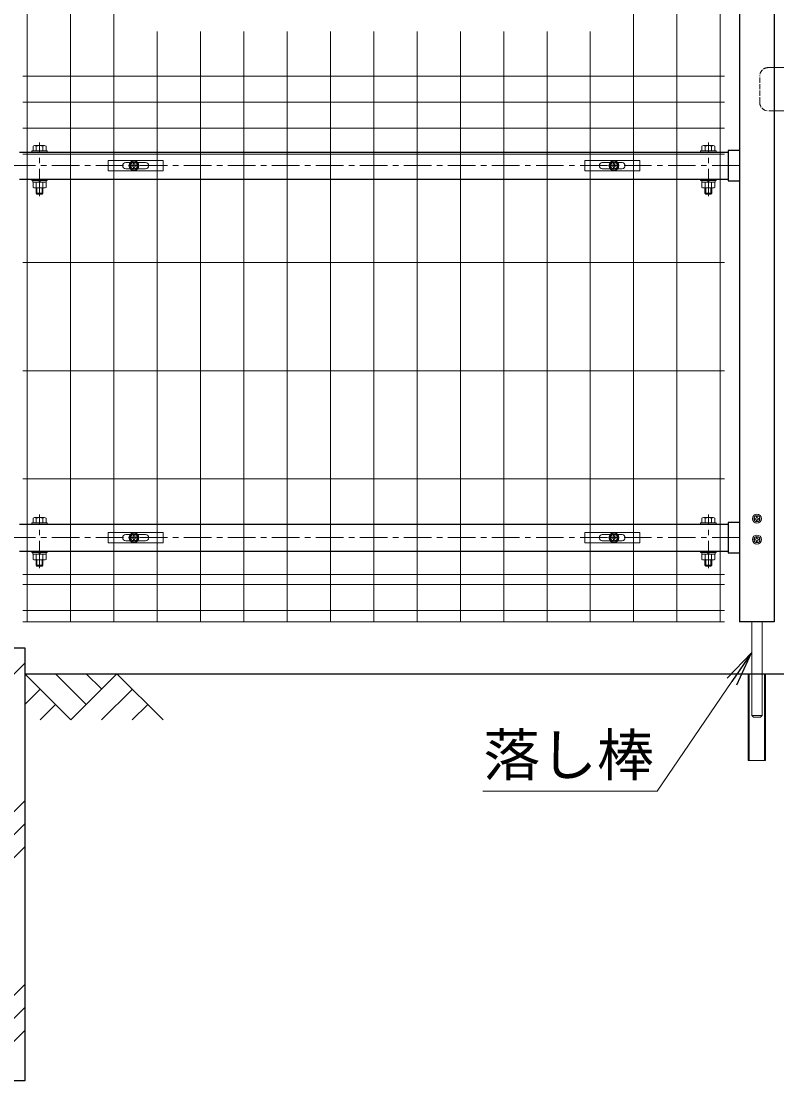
# Model space of a CAD drawing. Units: millimetres, scale not verified. Extents: x -4200 to 4200, y -2970 to 2970.
# Drawn here: x 317 to 1189, y -772 to 451 of the extents above; entities that cross this region are included whole.
import ezdxf
from ezdxf.enums import TextEntityAlignment as Align

# ---------------------------------------------------------------- set-up
doc = ezdxf.new("R2010")
doc.units = ezdxf.units.MM
doc.header["$LTSCALE"] = 10
doc.linetypes.add('DASHED', pattern=[7.5, 6, -1.5])
doc.linetypes.add('USER1', pattern=[50.8, 31.75, -6.35, 6.35, -6.35])
for name, color, linetype, lineweight in [('0-0_D-BGD', 7, 'Continuous', 25), ('0-1_D-BMK', 2, 'USER1', 13), ('0-2_D-STR1', 1, 'Continuous', 25), ('0-3_D-STR4', 7, 'Continuous', 25), ('0-4_D-STR3', 3, 'Continuous', 13), ('0-5_D-STR-DIM', 7, 'Continuous', 13), ('0-7_Defpoints', 6, 'Continuous', 25), ('0-8_D-STR-TXT', 7, 'Continuous', 13), ('0-9_D-DCR-HCH', 7, 'Continuous', 13), ('0-C_D-STR2', 7, 'Continuous', 13)]:
    doc.layers.add(name, color=color, linetype=linetype, lineweight=lineweight)
doc.layers.add('0-6_0', color=7, linetype='Continuous')
doc.styles.add('ＭＳ ゴシック', font='')
doc.styles.get('ＭＳ ゴシック').set_extended_font_data('MS Gothic')

# ---------------------------------------------------------------- blocks, each defined once
blk = doc.blocks.new('U8')
at = {"layer": '0-1_D-BMK'}
for p, q in [((862.3, 5214), (862.3, 5834.9)), ((8582.3, 5214), (8582.3, 5834.9)), ((8942.3, 5567.5), (502.3, 5567.5)), ((862.3, 918.5), (862.3, 1539.4)), ((8582.3, 918.5), (8582.3, 1539.4)), ((8942.3, 1272), (502.3, 1272))]:
    blk.add_line(p, q, dxfattribs=at)
at = {"layer": '0-2_D-STR1'}
for p, q in [((8942.3, 9670), (8942.3, 300)), ((9342.3, 9510), (9342.3, 300)), ((632.3, 5722.5), (8812.3, 5722.5)), ((8812.3, 5742), (8812.3, 5393)), ((8942.3, 5742), (8812.3, 5742)), ((632.3, 5412.5), (8812.3, 5412.5)), ((8812.3, 5393), (8942.3, 5393)), ((632.3, 1427), (8812.3, 1427)), ((8942.3, 1446.5), (8812.3, 1446.5)), ((632.3, 1117), (8812.3, 1117)), ((9342.3, 300), (8942.3, 300))]:
    blk.add_line(p, q, dxfattribs=at)
blk.add_lwpolyline([(8812.3, 1446.5), (8812.3, 1097.5), (8942.3, 1097.5)], dxfattribs=at)
at = {"layer": '0-4_D-STR3'}
for p, q in [((787.3, 5738.5), (787.3, 5793)), ((918.6, 5798.5), (806.1, 5798.5)), ((824.8, 5738.5), (824.8, 5793)), ((899.8, 5738.5), (899.8, 5793)), ((937.3, 5738.5), (937.3, 5793)), ((8507.3, 5738.5), (8507.3, 5793)), ((8526, 5798.5), (8638.5, 5798.5)), ((8544.8, 5738.5), (8544.8, 5793)), ((8619.8, 5738.5), (8619.8, 5793)), ((8657.3, 5738.5), (8657.3, 5793)), ((772.3, 5738.5), (772.3, 5722.5)), ((772.3, 5738.5), (952.3, 5738.5)), ((772.3, 5722.5), (952.3, 5722.5)), ((937.3, 5738.5), (787.3, 5738.5)), ((952.3, 5738.5), (952.3, 5722.5)), ((8492.3, 5738.5), (8492.3, 5722.5)), ((8672.3, 5738.5), (8492.3, 5738.5)), ((8672.3, 5722.5), (8492.3, 5722.5)), ((8507.3, 5738.5), (8657.3, 5738.5)), ((8672.3, 5738.5), (8672.3, 5722.5)), ((772.3, 5412.5), (772.3, 5396.5)), ((772.3, 5412.5), (952.3, 5412.5)), ((772.3, 5396.5), (952.3, 5396.5)), ((866.1, 5376.5), (854.5, 5396.5)), ((873, 5376.5), (861.4, 5396.5)), ((952.3, 5412.5), (952.3, 5396.5)), ((8492.3, 5412.5), (8492.3, 5396.5)), ((8672.3, 5412.5), (8492.3, 5412.5)), ((8672.3, 5396.5), (8492.3, 5396.5)), ((8571.6, 5376.5), (8583.1, 5396.5)), ((8578.5, 5376.5), (8590.1, 5396.5)), ((8672.3, 5412.5), (8672.3, 5396.5)), ((787.3, 5376.5), (787.3, 5317)), ((806.1, 5311.5), (918.6, 5311.5)), ((822.3, 5248.5), (822.3, 5311.5)), ((824.8, 5376.5), (824.8, 5317)), ((832.3, 5238.5), (832.3, 5311.5)), ((892.3, 5238.5), (892.3, 5311.5)), ((899.8, 5376.5), (899.8, 5317)), ((902.3, 5248.5), (902.3, 5311.5)), ((937.3, 5376.5), (937.3, 5317)), ((8507.3, 5376.5), (8507.3, 5317)), ((8638.5, 5311.5), (8526, 5311.5)), ((8542.3, 5248.5), (8542.3, 5311.5)), ((8544.8, 5376.5), (8544.8, 5317)), ((8552.3, 5238.5), (8552.3, 5311.5)), ((8612.3, 5238.5), (8612.3, 5311.5)), ((8619.8, 5376.5), (8619.8, 5317)), ((8622.3, 5248.5), (8622.3, 5311.5)), ((8657.3, 5376.5), (8657.3, 5317)), ((822.3, 5248.5), (832.3, 5238.5)), ((822.3, 5248.5), (902.3, 5248.5)), ((892.3, 5238.5), (832.3, 5238.5)), ((892.3, 5238.5), (902.3, 5248.5)), ((8552.3, 5238.5), (8542.3, 5248.5)), ((8622.3, 5248.5), (8542.3, 5248.5)), ((8552.3, 5238.5), (8612.3, 5238.5)), ((8622.3, 5248.5), (8612.3, 5238.5)), ((787.3, 1443), (787.3, 1497.5)), ((918.6, 1503), (806.1, 1503)), ((824.8, 1443), (824.8, 1497.5)), ((899.8, 1443), (899.8, 1497.5)), ((937.3, 1443), (937.3, 1497.5)), ((8507.3, 1443), (8507.3, 1497.5)), ((8526, 1503), (8638.5, 1503)), ((8544.8, 1443), (8544.8, 1497.5)), ((8619.8, 1443), (8619.8, 1497.5)), ((8657.3, 1443), (8657.3, 1497.5)), ((9123.8, 1485.8), (9110.8, 1486.1)), ((9138.4, 1521.5), (9138.1, 1508.5)), ((9138.4, 1458.5), (9138.1, 1471.5)), ((9138.4, 1521.5), (9146.3, 1521.5)), ((9146.3, 1521.5), (9146.5, 1508.5)), ((9146.3, 1458.5), (9146.5, 1471.5)), ((9160.8, 1494.2), (9173.8, 1494)), ((9160.8, 1485.8), (9173.8, 1486.1)), ((9173.8, 1494), (9173.8, 1486.1)), ((772.3, 1443), (772.3, 1427)), ((772.3, 1443), (952.3, 1443)), ((772.3, 1427), (952.3, 1427)), ((937.3, 1443), (787.3, 1443)), ((952.3, 1443), (952.3, 1427)), ((8492.3, 1443), (8492.3, 1427)), ((8672.3, 1443), (8492.3, 1443)), ((8672.3, 1427), (8492.3, 1427)), ((8507.3, 1443), (8657.3, 1443)), ((8672.3, 1443), (8672.3, 1427)), ((9138.4, 1458.5), (9146.3, 1458.5)), ((9123.8, 1254.2), (9110.8, 1254)), ((9110.8, 1254), (9110.8, 1246.1)), ((9123.8, 1245.8), (9110.8, 1246.1)), ((9138.4, 1281.5), (9138.1, 1268.5)), ((9138.4, 1218.5), (9138.1, 1231.5)), ((9138.4, 1281.5), (9146.3, 1281.5)), ((9146.3, 1281.5), (9146.5, 1268.5)), ((9146.3, 1218.5), (9146.5, 1231.5)), ((9160.8, 1254.2), (9173.8, 1254)), ((9160.8, 1245.8), (9173.8, 1246.1)), ((9173.8, 1254), (9173.8, 1246.1)), ((772.3, 1117), (772.3, 1101)), ((772.3, 1117), (952.3, 1117)), ((952.3, 1117), (952.3, 1101)), ((8492.3, 1117), (8492.3, 1101)), ((8672.3, 1117), (8492.3, 1117)), ((8672.3, 1117), (8672.3, 1101)), ((9138.4, 1218.5), (9146.3, 1218.5)), ((772.3, 1101), (952.3, 1101)), ((787.3, 1081), (787.3, 1021.5)), ((806.1, 1016), (918.6, 1016)), ((822.3, 953), (822.3, 1016)), ((824.8, 1081), (824.8, 1021.5)), ((832.3, 943), (832.3, 1016)), ((866.1, 1081), (854.5, 1101)), ((873, 1081), (861.4, 1101)), ((892.3, 943), (892.3, 1016)), ((899.8, 1081), (899.8, 1021.5)), ((902.3, 953), (902.3, 1016)), ((937.3, 1081), (937.3, 1021.5)), ((8672.3, 1101), (8492.3, 1101)), ((8507.3, 1081), (8507.3, 1021.5)), ((8638.5, 1016), (8526, 1016)), ((8542.3, 953), (8542.3, 1016)), ((8544.8, 1081), (8544.8, 1021.5)), ((8552.3, 943), (8552.3, 1016)), ((8571.6, 1081), (8583.1, 1101)), ((8578.5, 1081), (8590.1, 1101)), ((8612.3, 943), (8612.3, 1016)), ((8619.8, 1081), (8619.8, 1021.5)), ((8622.3, 953), (8622.3, 1016)), ((8657.3, 1081), (8657.3, 1021.5)), ((822.3, 953), (832.3, 943)), ((822.3, 953), (902.3, 953)), ((892.3, 943), (832.3, 943)), ((892.3, 943), (902.3, 953)), ((8552.3, 943), (8542.3, 953)), ((8622.3, 953), (8542.3, 953)), ((8552.3, 943), (8612.3, 943)), ((8622.3, 953), (8612.3, 943)), ((9082.3, 300), (9082.3, -780.4)), ((9202.3, 300), (9202.3, -780.4)), ((9042.3, -1300), (9042.3, -300)), ((9042.3, -300), (9242.3, -300)), ((9054.3, -1300), (9054.3, -300)), ((9230.3, -1300), (9230.3, -300)), ((9242.3, -1300), (9242.3, -300)), ((9082.3, -780.4), (9102.3, -800.4)), ((9082.3, -780.4), (9202.3, -780.4)), ((9182.3, -800.4), (9102.3, -800.4)), ((9182.3, -800.4), (9102.3, -800.4)), ((9182.3, -800.4), (9202.3, -780.4)), ((9242.3, -1300), (9042.3, -1300))]:
    blk.add_line(p, q, dxfattribs=at)
for points in [[(939.3, 5376.5), (785.3, 5376.5), (785.3, 5396.5)], [(939.3, 5376.5), (939.3, 5396.5), (785.3, 5396.5)], [(8505.3, 5376.5), (8659.3, 5376.5), (8659.3, 5396.5)], [(8505.3, 5376.5), (8505.3, 5396.5), (8659.3, 5396.5)], [(9123.8, 1494.2), (9110.8, 1494), (9110.8, 1486.1)], [(939.3, 1081), (785.3, 1081), (785.3, 1101)], [(939.3, 1081), (939.3, 1101), (785.3, 1101)], [(8505.3, 1081), (8659.3, 1081), (8659.3, 1101)], [(8505.3, 1081), (8505.3, 1101), (8659.3, 1101)]]:
    blk.add_lwpolyline(points, dxfattribs=at)
for centre, radius in [((9142.3, 1490), 52.5), ((9142.3, 1490), 35), ((9142.3, 1250), 52.5), ((9142.3, 1250), 35)]:
    blk.add_circle(centre, radius, dxfattribs=at)
for centre, radius, start, end in [((806.1, 5764), 34.5, 57.13278, 122.86722), ((862.3, 5668.6), 129.9, 73.22135, 106.77865), ((918.6, 5764), 34.5, 57.13278, 122.86722), ((8526, 5764), 34.5, 57.13278, 122.86722), ((8582.3, 5668.6), 129.9, 73.22135, 106.77865), ((8638.5, 5764), 34.5, 57.13278, 122.86722), ((806.1, 5346), 34.5, 237.13278, 302.86722), ((862.3, 5441.4), 129.9, 253.22135, 286.77865), ((918.6, 5346), 34.5, 237.13278, 302.86722), ((8526, 5346), 34.5, 237.13278, 302.86722), ((8582.3, 5441.4), 129.9, 253.22135, 286.77865), ((8638.5, 5346), 34.5, 237.13278, 302.86722), ((806.1, 1468.5), 34.5, 57.13278, 122.86722), ((862.3, 1373.1), 129.9, 73.22135, 106.77865), ((918.6, 1468.5), 34.5, 57.13278, 122.86722), ((8526, 1468.5), 34.5, 57.13278, 122.86722), ((8582.3, 1373.1), 129.9, 73.22135, 106.77865), ((8638.5, 1468.5), 34.5, 57.13278, 122.86722), ((9123.3, 1509), 14.9, 270, 0), ((9123.3, 1471), 14.9, 0, 90), ((9161.3, 1509), 14.9, 180, 270), ((9161.3, 1471), 14.9, 90, 180), ((9123.3, 1269.1), 14.9, 270, 0), ((9123.3, 1231), 14.9, 0, 90), ((9161.3, 1269.1), 14.9, 180, 270), ((9161.3, 1231), 14.9, 90, 180), ((806.1, 1050.5), 34.5, 237.13278, 302.86722), ((862.3, 1145.9), 129.9, 253.22135, 286.77865), ((918.6, 1050.5), 34.5, 237.13278, 302.86722), ((8526, 1050.5), 34.5, 237.13278, 302.86722), ((8582.3, 1145.9), 129.9, 253.22135, 286.77865), ((8638.5, 1050.5), 34.5, 237.13278, 302.86722)]:
    blk.add_arc(centre, radius, start, end, dxfattribs=at)
at = {"layer": '0-7_Defpoints'}
for centre in [(1952.3, 5567.5), (7492.3, 5567.5), (1952.3, 1272), (7492.3, 1272)]:
    blk.add_circle(centre, 40, dxfattribs=at)
blk = doc.blocks.new('A$Cc5bff5c2')
at = {"layer": '0-4_D-STR3'}
for p, q in [((-297.7, 60), (337.3, 60)), ((-297.7, -60), (-297.7, 60)), ((-95.2, 35), (-45.6, 35)), ((-18.5, 4.2), (-31.5, 3.9)), ((-31.5, 3.9), (-31.5, -4)), ((-4, 31.5), (-4.2, 18.5)), ((-4, 31.5), (4, 31.5)), ((4, 31.5), (4.2, 18.5)), ((18.5, 4.2), (31.5, 3.9)), ((31.5, 3.9), (31.5, -4)), ((45.6, 35), (134.8, 35)), ((-95.2, -35), (-45.6, -35)), ((-18.5, -4.2), (-31.5, -4)), ((-4, -31.5), (-4.2, -18.5)), ((18.5, -4.2), (31.5, -4)), ((45.6, -35), (134.8, -35))]:
    blk.add_line(p, q, dxfattribs=at)
for points in [[(-297.7, -60), (337.3, -60), (337.3, 60)], [(-4, -31.5), (4, -31.5), (4.2, -18.5)]]:
    blk.add_lwpolyline(points, dxfattribs=at)
for radius in [57.5, 52.5]:
    blk.add_circle((0, 0), radius, dxfattribs=at)
for centre, radius, start, end in [((-95.2, 0), 35, 90, 270), ((-19.1, 19), 14.9, 270, 0), ((19.1, 19), 14.9, 180, 270), ((134.8, 0), 35, 270, 90), ((-19.1, -19), 14.9, 0, 90), ((19.1, -19), 14.9, 90, 180)]:
    blk.add_arc(centre, radius, start, end, dxfattribs=at)
blk = doc.blocks.new('A$C5ba32ecb')
at = {"layer": '0-4_D-STR3'}
for p, q in [((-337.5, 60), (297.5, 60)), ((-337.5, -60), (-337.5, 60)), ((-135, 35), (-45.6, 35)), ((-18.5, 4.2), (-31.5, 3.9)), ((-31.5, 3.9), (-31.5, -4)), ((-4, 31.5), (-4.2, 18.5)), ((-4, 31.5), (4, 31.5)), ((4, 31.5), (4.2, 18.5)), ((18.5, 4.2), (31.5, 3.9)), ((31.5, 3.9), (31.5, -4)), ((45.6, 35), (95, 35)), ((-135, -35), (-45.6, -35)), ((-18.5, -4.2), (-31.5, -4)), ((-4, -31.5), (-4.2, -18.5)), ((18.5, -4.2), (31.5, -4)), ((45.6, -35), (95, -35))]:
    blk.add_line(p, q, dxfattribs=at)
for points in [[(-337.5, -60), (297.5, -60), (297.5, 60)], [(-4, -31.5), (4, -31.5), (4.2, -18.5)]]:
    blk.add_lwpolyline(points, dxfattribs=at)
for radius in [57.5, 52.5]:
    blk.add_circle((0, 0), radius, dxfattribs=at)
for centre, radius, start, end in [((-135, 0), 35, 90, 270), ((-19.1, 19), 14.9, 270, 0), ((19.1, 19), 14.9, 180, 270), ((95, 0), 35, 270, 90), ((-19.1, -19), 14.9, 0, 90), ((19.1, -19), 14.9, 90, 180)]:
    blk.add_arc(centre, radius, start, end, dxfattribs=at)
blk = doc.blocks.new('A$C85983226')
at = {"layer": '0-1_D-BMK'}
for p, q in [((-70, 0), (554, 0)), ((-70, -300), (554, -300))]:
    blk.add_line(p, q, dxfattribs=at)
at = {"layer": '0-4_D-STR3', "linetype": 'DASHED'}
for p, q in [((-368, -300), (-368, 0)), ((-268, 100), (-200, 100)), ((-200, -400), (-268, -400))]:
    blk.add_line(p, q, dxfattribs=at)
at = {"layer": '0-4_D-STR3'}
for p, q in [((-200, 100), (0, 100)), ((-31.3, 51.8), (-16, 51.8)), ((-16, 62.5), (-16, -62.5)), ((-16, 62.5), (0, 62.5)), ((-16, 51.8), (-16, -51.8)), ((0, 100), (0, -400)), ((0, 62.5), (0, -62.5)), ((400, 100), (400, -400)), ((432, 100), (400, 100)), ((432, 100), (432, -400)), ((432, 62.5), (432, -62.5)), ((432, 62.5), (448, 62.5)), ((448, 62.5), (448, -62.5)), ((448, 8), (463.8, -1.1)), ((448, 1.1), (463.8, -8)), ((463.8, 57.5), (463.8, -57.5)), ((505.6, 57.5), (463.8, 57.5)), ((505.6, 29.1), (463.8, 29.1)), ((513.8, 43.3), (513.8, -43.3)), ((527, 30), (513.8, 30)), ((534, 23), (513.8, 23)), ((527, -30), (527, 30)), ((534, 23), (527, 30)), ((534, -23), (534, 23)), ((-31.6, -51.8), (-16, -51.8)), ((-16, -62.5), (0, -62.5)), ((432, -62.5), (448, -62.5)), ((505.6, -29.1), (463.8, -29.1)), ((505.6, -57.5), (463.8, -57.5)), ((534, -23), (513.8, -23)), ((527, -30), (513.8, -30)), ((534, -23), (527, -30)), ((-16, -237.5), (-16, -362.5)), ((-16, -237.5), (0, -237.5)), ((0, -237.5), (0, -362.5)), ((432, -237.5), (432, -362.5)), ((432, -237.5), (448, -237.5)), ((448, -237.5), (448, -362.5)), ((463.8, -242.5), (463.8, -357.5)), ((505.6, -242.5), (463.8, -242.5)), ((-31.6, -351.8), (-16, -351.8)), ((-31.3, -248.2), (-16, -248.2)), ((-16, -248.2), (-16, -351.8)), ((-16, -362.5), (0, -362.5)), ((432, -362.5), (448, -362.5)), ((448, -292), (463.8, -301.1)), ((448, -298.9), (463.8, -308)), ((505.6, -270.9), (463.8, -270.9)), ((505.6, -329.1), (463.8, -329.1)), ((505.6, -357.5), (463.8, -357.5)), ((513.8, -256.7), (513.8, -343.3)), ((527, -270), (513.8, -270)), ((534, -277), (513.8, -277)), ((534, -323), (513.8, -323)), ((527, -330), (513.8, -330)), ((527, -330), (527, -270)), ((534, -277), (527, -270)), ((534, -323), (527, -330)), ((534, -323), (534, -277)), ((-200, -400), (0, -400)), ((432, -400), (400, -400))]:
    blk.add_line(p, q, dxfattribs=at)
for points in [[(448, -61), (463.8, -61), (463.8, 61), (448, 61)], [(448, -361), (463.8, -361), (463.8, -239), (448, -239)]]:
    blk.add_lwpolyline(points, close=True, dxfattribs=at)
at = {"layer": '0-4_D-STR3', "linetype": 'DASHED'}
for centre, start, end in [((-268, 0), 90, 180), ((-268, -300), 180, 270)]:
    blk.add_arc(centre, 100, start, end, dxfattribs=at)
at = {"layer": '0-4_D-STR3'}
for centre, radius, start, end in [((85, -0.7), 140, 163.92714, 195.41383), ((-31.3, 32.8), 19, 90, 163.92714), ((497.4, 43.3), 16.4, 300, 60), ((458, 0), 55.8, 328.543, 31.457), ((-31.6, -32.8), 19, 195.41383, 270), ((497.4, -43.3), 16.4, 300, 60), ((497.4, -256.7), 16.4, 300, 60), ((85, -300.7), 140, 163.92714, 195.41383), ((-31.6, -332.8), 19, 195.41383, 270), ((-31.3, -267.2), 19, 90, 163.92714), ((458, -300), 55.8, 328.543, 31.457), ((497.4, -343.3), 16.4, 300, 60)]:
    blk.add_arc(centre, radius, start, end, dxfattribs=at)
blk = doc.blocks.new('_Open')
at = {"layer": '0-6_0'}
blk.add_line((-10, 1.667), (0, 0), dxfattribs=at)
blk.add_lwpolyline([(-10, -1.667), (0, 0), (-10, 0)], dxfattribs=at)

msp = doc.modelspace()

# ---------------------------------------------------------------- linework, layer by layer
at = {"layer": '0-0_D-BGD'}
msp.add_line((320.67, -302.09), (2070.67, -302.09), dxfattribs=at)
at = {"layer": '0-3_D-STR4'}
for p, q in [((225.92, -272.09), (320.67, -272.09)), ((320.67, -272.09), (320.67, -772.09)), ((320.67, -772.09), (70.67, -772.09))]:
    msp.add_line(p, q, dxfattribs=at)
at = {"layer": '0-8_D-STR-TXT'}
msp.add_lwpolyline([(849.24, -437.6), (1050.72, -437.6), (1136.92, -310.93)], dxfattribs=at)
at = {"layer": '0-9_D-DCR-HCH'}
for p, q in [((225.92, -384.47), (320.67, -289.72)), ((373.88, -355.3), (320.67, -302.09)), ((391.62, -337.56), (356.14, -302.09)), ((427.09, -302.09), (373.88, -355.3)), ((409.45, -319.92), (391.62, -302.09)), ((427.09, -302.09), (480.31, -355.3)), ((338.41, -319.83), (320.67, -337.48)), ((444.83, -319.83), (409.19, -355.3)), ((356.14, -337.56), (338.33, -355.3)), ((462.57, -337.56), (444.75, -355.3)), ((70.67, -698.82), (320.67, -448.82)), ((70.67, -725.34), (320.67, -475.34)), ((70.67, -751.86), (320.67, -501.86)), ((209.54, -772.09), (320.67, -660.96)), ((236.05, -772.09), (320.67, -687.47)), ((262.57, -772.09), (320.67, -713.99))]:
    msp.add_line(p, q, dxfattribs=at)
at = {"layer": '0-C_D-STR2'}
for p, q in [((323.42, 927.91), (323.42, -242.09)), ((373.42, 927.91), (373.42, -242.09)), ((423.42, 927.91), (423.42, -242.09)), ((1023.42, 927.91), (1023.42, -242.09)), ((1073.42, 927.91), (1073.42, -242.09)), ((1123.42, 927.91), (1123.42, -242.09)), ((473.42, 439.38), (473.42, -242.09)), ((523.42, 439.38), (523.42, -242.09)), ((573.42, 439.38), (573.42, -242.09)), ((623.42, 439.38), (623.42, -242.09)), ((673.42, 439.38), (673.42, -242.09)), ((723.42, 439.38), (723.42, -242.09)), ((773.42, 439.38), (773.42, -242.09)), ((823.42, 439.38), (823.42, -242.09)), ((873.42, 439.38), (873.42, -242.09)), ((923.42, 439.38), (923.42, -242.09)), ((973.42, 439.38), (973.42, -242.09)), ((1128.42, 387.91), (318.42, 387.91)), ((1128.42, 357.91), (318.42, 357.91)), ((1128.42, 327.91), (318.42, 327.91)), ((1128.42, 297.91), (318.42, 297.91)), ((1128.42, 172.91), (318.42, 172.91)), ((1128.42, 47.91), (318.42, 47.91)), ((1128.42, -77.09), (318.42, -77.09)), ((1128.42, -187.33), (318.42, -187.33)), ((1128.42, -199.19), (318.42, -199.19)), ((1128.42, -228.99), (318.42, -228.99)), ((1128.42, -242.09), (318.42, -242.09))]:
    msp.add_line(p, q, dxfattribs=at)

# ---------------------------------------------------------------- block references
at = {"layer": '0-5_D-STR-DIM', "xscale": 0.1, "yscale": 0.1}
for name, p in [('U8', (251.44, -272.09)), ('A$C85983226', (1205.67, 387.91)), ('A$Cc5bff5c2', (446.7, 284.66)), ('A$C5ba32ecb', (1000.67, 284.66)), ('A$Cc5bff5c2', (446.7, -144.89)), ('A$C5ba32ecb', (1000.67, -144.89))]:
    msp.add_blockref(name, p, dxfattribs=at)
at = {"layer": '0-8_D-STR-TXT', "xscale": 4, "yscale": 4, "rotation": 55.76294}
msp.add_blockref('_Open', (1159.42, -277.86), dxfattribs=at)

# ---------------------------------------------------------------- texts
at = {"layer": '0-8_D-STR-TXT', "style": 'ＭＳ ゴシック'}
msp.add_text('落し棒', height=48.09, dxfattribs=at).set_placement((849.89, -434.24), align=Align.BOTTOM_LEFT)

doc.saveas('drawing.dxf')
